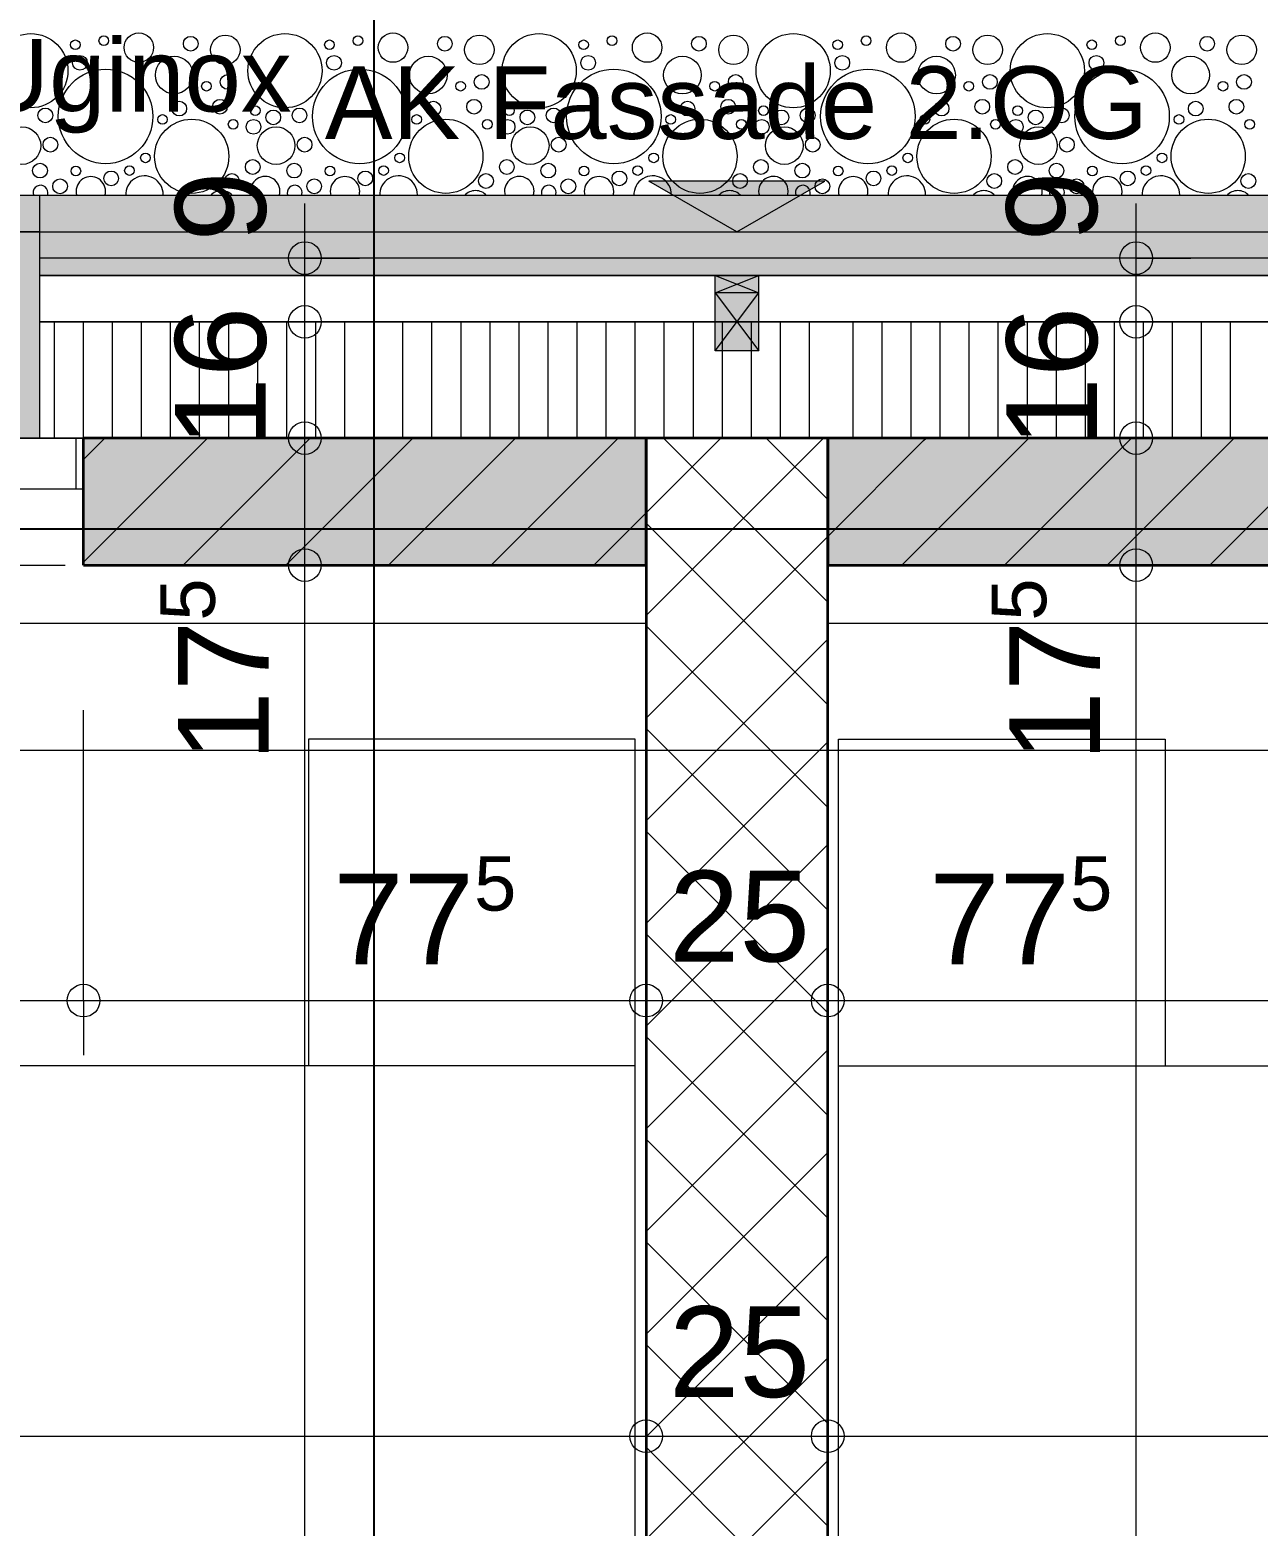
# Model space of a CAD drawing. Header units: metres. Extents: x 0.003 to 0.843, y 0.003 to 0.597.
# Drawn here: x 0.45888 to 0.49272, y 0.45302 to 0.49424 of the extents above; entities that cross this region are included whole.
import ezdxf

# ---------------------------------------------------------------- set-up
doc = ezdxf.new("R2010")
doc.units = ezdxf.units.M
for name, pattern in [('AUSGEZOGEN', [0]), ('LINIE_23', [0.0079, 0.004, -0.0013, 0, -0.0013, 0, -0.0013]), ('PUNKT2', [3.175, 0, -3.175]), ('STRICHLINIE', [19.049999999999997, 12.7, -6.35]), ('STRICHPUNKT', [25.4, 12.7, -6.35, 0, -6.35])]:
    doc.linetypes.add(name, pattern=pattern)
for name, color, linetype, lineweight in [('Allgemein', 7, 'AUSGEZOGEN', 18), ('Aufschuettungen _ Daemme', 7, 'AUSGEZOGEN', 25), ('Bauachsen grob', 7, 'STRICHPUNKT', 13), ('Daemmung', 7, 'AUSGEZOGEN', 18), ('Fenster', 7, 'AUSGEZOGEN', 18), ('Fuellflaeche tragende Wände MW', 7, 'AUSGEZOGEN', 13), ('Holz Unterkonstruktion', 7, 'AUSGEZOGEN', 25), ('Konstruktion oben', 7, 'STRICHLINIE', 13), ('Konstruktion unten', 7, 'STRICHLINIE', 13), ('Moebel', 253, 'AUSGEZOGEN', 13), ('Schnittbegrenzung', 7, 'AUSGEZOGEN', 13), ('Spengler', 7, 'AUSGEZOGEN', 18), ('Text Werkplan Ausfuehrung', 7, 'AUSGEZOGEN', 25), ('Unterkonstruktion', 7, 'AUSGEZOGEN', 18), ('Vorhangbrett', 7, 'AUSGEZOGEN', 13), ('Wand Beton bewehrt', 7, 'AUSGEZOGEN', 35), ('Wand Mauerwerk tragend', 7, 'AUSGEZOGEN', 35), ('Werkplan- Ausfuehrungsmasse', 7, 'AUSGEZOGEN', 13)]:
    doc.layers.add(name, color=color, linetype=linetype, lineweight=lineweight)
doc.styles.add('ARIAL', font='ARIAL.TTF')

msp = doc.modelspace()

# ---------------------------------------------------------------- hatches: boundary and pattern name
at = {"layer": 'Allgemein', "linetype": 'AUSGEZOGEN', "lineweight": 13}
msp.add_hatch(color=32, dxfattribs=at).paths.add_polyline_path([(0.4583599898219113, 0.4861973561846902), (0.4583599898219113, 0.4829973562562158), (0.4591599898040301, 0.4829973562562158), (0.4591599898040299, 0.4861973561846902), (0.4591599898040299, 0.4869973561668088), (0.4591599898040299, 0.4874773561560801), (0.4591599898040299, 0.4879573561453512), (0.4591599898040299, 0.4886773561292579), (0.4583599898219113, 0.4886773561292579), (0.4583599898219113, 0.4879573561453512), (0.4583599898219113, 0.4874773561560801), (0.4583599898219113, 0.4869973561668088)])
h = msp.add_hatch(color=32, dxfattribs=at)
h.paths.add_polyline_path([(0.3731599917262797, 0.4874773561560801), (0.4335599903762345, 0.4874773561560801), (0.4335599903762345, 0.4879573561453512), (0.3731599917262797, 0.4879573561453512)])
h.paths.add_polyline_path([(0.3463599923253064, 0.4874773561560801), (0.3475599922984843, 0.4874773561560801), (0.3475599922984843, 0.4879573561453512), (0.3463599923253064, 0.4879573561453512)])
h.paths.add_polyline_path([(0.4591599898040299, 0.4874773561560801), (0.4808599893189971, 0.4874773561560801), (0.4808599893189971, 0.4879573561453512), (0.4591599898040299, 0.4879573561453512)])
h = msp.add_hatch(color=32, dxfattribs=at)
h.paths.add_polyline_path([(0.5231599883735183, 0.4874773561560801), (0.5835599870234731, 0.4874773561560801), (0.5835599870234731, 0.4879573561453512), (0.5231599883735183, 0.4879573561453512)])
h.paths.add_polyline_path([(0.4808599893189971, 0.4874773561560801), (0.497559988945723, 0.4874773561560801), (0.497559988945723, 0.4879573561453512), (0.4808599893189971, 0.4879573561453512)])
h.paths.add_polyline_path([(0.6091599864512687, 0.4874773561560801), (0.6393199857771406, 0.4874773561560801), (0.6393199857771406, 0.4879573561453512), (0.6091599864512687, 0.4879573561453512)])
at = {"layer": 'Fuellflaeche tragende Wände MW', "linetype": 'AUSGEZOGEN', "lineweight": 13}
for points in [[(0.4603599897772078, 0.4829973562562158), (0.4603599897772078, 0.4794973563344469), (0.475859989430756, 0.4794973563344469), (0.475859989430756, 0.4829973562562158)], [(0.4808599893189971, 0.4829973562562158), (0.4808599893189971, 0.4794973563344469), (0.4963599889725451, 0.4794973563344469), (0.4963599889725451, 0.4829973562562158)]]:
    msp.add_hatch(color=241, dxfattribs=at).paths.add_polyline_path(points)
at = {"layer": 'Holz Unterkonstruktion', "linetype": 'AUSGEZOGEN', "lineweight": 13}
for points in [[(0.4777599893882875, 0.4869973561668088), (0.4789599893614654, 0.4869973561668088), (0.4789599893614654, 0.4874773561560801), (0.4777599893882875, 0.4874773561560801)], [(0.4777599893882875, 0.4853973562025716), (0.4789599893614654, 0.4853973562025716), (0.4789599893614654, 0.4869973561668088), (0.4777599893882875, 0.4869973561668088)]]:
    msp.add_hatch(color=32, dxfattribs=at).paths.add_polyline_path(points)
at = {"layer": 'Spengler', "linetype": 'AUSGEZOGEN', "lineweight": 13}
for points in [[(0.4591599898040301, 0.4896773561069063), (0.4335599903762346, 0.4896773561069066), (0.4335599903762345, 0.4886773561292579), (0.4343599903583531, 0.4886773561292579), (0.4343599903583544, 0.4829973562562158), (0.4583599898219126, 0.4829973562562158), (0.4583599898219113, 0.4886773561292579), (0.4591599898040299, 0.4886773561292579)], [(0.4975599889457232, 0.4896773561069066), (0.4591599898040301, 0.4896773561069066), (0.4591599898040301, 0.4879573561453512), (0.4975599889457232, 0.4879573561453512)]]:
    msp.add_hatch(color=254, dxfattribs=at).paths.add_polyline_path(points)
at = {"layer": 'Text Werkplan Ausfuehrung', "linetype": 'AUSGEZOGEN', "lineweight": 13}
msp.add_hatch(color=7, dxfattribs=at).paths.add_polyline_path([(0.4783599893748765, 0.4886773561292579), (0.4807848604512726, 0.4900773560979654), (0.4759351182984805, 0.4900773560979654)])

# ---------------------------------------------------------------- linework, layer by layer
at = {"layer": 'Allgemein', "color": 7, "linetype": 'AUSGEZOGEN', "lineweight": 13}
for p, q in [((0.4591599898040299, 0.4886773561292579), (0.4583599898219113, 0.4886773561292579)), ((0.4591599898040299, 0.4879573561453512), (0.4591599898040299, 0.4886773561292579)), ((0.4808599893189971, 0.4879573561453512), (0.4591599898040299, 0.4879573561453512)), ((0.497559988945723, 0.4879573561453512), (0.4808599893189971, 0.4879573561453512)), ((0.4591599898040299, 0.4869973561668088), (0.4591599898040299, 0.4874773561560801)), ((0.4591599898040299, 0.4874773561560801), (0.4808599893189971, 0.4874773561560801)), ((0.4808599893189971, 0.4874773561560801), (0.497559988945723, 0.4874773561560801)), ((0.4591599898040299, 0.4861973561846902), (0.4591599898040299, 0.4869973561668088)), ((0.4591599898040301, 0.4829973562562158), (0.4591599898040299, 0.4861973561846902)), ((0.4583599898219113, 0.4829973562562158), (0.4591599898040301, 0.4829973562562158))]:
    msp.add_line(p, q, dxfattribs=at)
at = {"layer": 'Aufschuettungen _ Daemme', "color": 254, "linetype": 'AUSGEZOGEN', "lineweight": 13}
for centre, radius in [((0.4589107482351907, 0.4931183759319352), 0.00102199997715652), ((0.4601357482078099, 0.4938323759159761), 0.0001329999970272183), ((0.4609197481902862, 0.4939443759134727), 0.0001329999970272183), ((0.4618857481686944, 0.4937553759176972), 0.0004059999909251927), ((0.4633137481367761, 0.4938603759153503), 0.0002029999954625964), ((0.4642657481154972, 0.4936923759191053), 0.0004059999909251927), ((0.4659107480787286, 0.4931183759319352), 0.00102199997715652), ((0.4671357480513476, 0.4938323759159761), 0.0001329999970272183), ((0.467919748033824, 0.4939443759134727), 0.0001329999970272183), ((0.4688857480122322, 0.4937553759176972), 0.0004059999909251927), ((0.4703137479803139, 0.4938603759153503), 0.0002029999954625964), ((0.4712657479590351, 0.4936923759191053), 0.0004059999909251927), ((0.4729107479222665, 0.4931183759319352), 0.00102199997715652), ((0.4741357478948856, 0.4938323759159761), 0.0001329999970272183), ((0.4749197478773619, 0.4939443759134727), 0.0001329999970272183), ((0.4758857478557701, 0.4937553759176972), 0.0004059999909251927), ((0.4773137478238517, 0.4938603759153503), 0.0002029999954625964), ((0.4782657478025729, 0.4936923759191053), 0.0004059999909251927), ((0.4799107477658042, 0.4931183759319352), 0.00102199997715652), ((0.4811357477384234, 0.4938323759159761), 0.0001329999970272183), ((0.4819197477208996, 0.4939443759134727), 0.0001329999970272183), ((0.4828857476993078, 0.4937553759176972), 0.0004059999909251927), ((0.4843137476673895, 0.4938603759153503), 0.0002029999954625964), ((0.4852657476461106, 0.4936923759191053), 0.0004059999909251927), ((0.4869107476093422, 0.4931183759319352), 0.00102199997715652), ((0.4881357475819612, 0.4938323759159761), 0.0001329999970272183), ((0.4889197475644375, 0.4939443759134727), 0.0001329999970272183), ((0.4898857475428456, 0.4937553759176972), 0.0004059999909251927), ((0.4913137475109273, 0.4938603759153503), 0.0002029999954625964), ((0.4922657474896485, 0.4936923759191053), 0.0004059999909251927), ((0.4602617482049937, 0.4933353759270848), 0.0002029999954625964), ((0.4628587481469462, 0.492999375934595), 0.0005179999884217976), ((0.4672617480485314, 0.4933353759270848), 0.0002029999954625964), ((0.4698587479904839, 0.492999375934595), 0.0005179999884217976), ((0.4742617478920693, 0.4933353759270848), 0.0002029999954625964), ((0.4768587478340218, 0.492999375934595), 0.0005179999884217976), ((0.4812617477356071, 0.4933353759270848), 0.0002029999954625964), ((0.4838587476775596, 0.492999375934595), 0.0005179999884217976), ((0.4882617475791449, 0.4933353759270848), 0.0002029999954625964), ((0.4908587475210974, 0.492999375934595), 0.0005179999884217976), ((0.4609687481891909, 0.4918583759600985), 0.001301999970898032), ((0.464328748114089, 0.4928103759388195), 0.0002029999954625964), ((0.4679687480327288, 0.4918583759600985), 0.001301999970898032), ((0.4713287479576269, 0.4928103759388195), 0.0002029999954625964), ((0.4749687478762666, 0.4918583759600985), 0.001301999970898032), ((0.4783287478011647, 0.4928103759388195), 0.0002029999954625964), ((0.4819687477198044, 0.4918583759600985), 0.001301999970898032), ((0.4853287476447025, 0.4928103759388195), 0.0002029999954625964), ((0.4889687475633421, 0.4918583759600985), 0.001301999970898032), ((0.4923287474882403, 0.4928103759388195), 0.0002029999954625964), ((0.4637477481270754, 0.4926913759414794), 0.0001329999970272183), ((0.4707477479706133, 0.4926913759414794), 0.0001329999970272183), ((0.477747747814151, 0.4926913759414794), 0.0001329999970272183), ((0.4847477476576889, 0.4926913759414794), 0.0001329999970272183), ((0.4917477475012267, 0.4926913759414794), 0.0001329999970272183), ((0.4629987481438169, 0.492075375955248), 0.0002029999954625964), ((0.464118748118783, 0.4921243759541528), 0.0002029999954625964), ((0.4699987479873547, 0.492075375955248), 0.0002029999954625964), ((0.4711187479623208, 0.4921243759541528), 0.0002029999954625964), ((0.4769987478308925, 0.492075375955248), 0.0002029999954625964), ((0.4781187478058586, 0.4921243759541528), 0.0002029999954625964), ((0.4839987476744304, 0.492075375955248), 0.0002029999954625964), ((0.4851187476493963, 0.4921243759541528), 0.0002029999954625964), ((0.4909987475179681, 0.492075375955248), 0.0002029999954625964), ((0.4921187474929342, 0.4921243759541528), 0.0002029999954625964), ((0.4593097482262725, 0.4918863759594726), 0.0002029999954625964), ((0.4633417481361503, 0.490759375984663), 0.00102199997715652), ((0.4625367481541434, 0.4917743759619759), 0.0001329999970272183), ((0.464482748110647, 0.4916413759649488), 0.0001329999970272183), ((0.4650427480981299, 0.4915713759665134), 0.0002029999954625964), ((0.4650917480970347, 0.4920193759564997), 0.0001329999970272183), ((0.4655887480859259, 0.4918303759607242), 0.0002029999954625964), ((0.4663097480698103, 0.4918863759594726), 0.0002029999954625964), ((0.4703417479796881, 0.490759375984663), 0.00102199997715652), ((0.4695367479976812, 0.4917743759619759), 0.0001329999970272183), ((0.4714827479541848, 0.4916413759649488), 0.0001329999970272183), ((0.4720427479416677, 0.4915713759665134), 0.0002029999954625964), ((0.4720917479405725, 0.4920193759564997), 0.0001329999970272183), ((0.4725887479294637, 0.4918303759607242), 0.0002029999954625964), ((0.4733097479133481, 0.4918863759594726), 0.0002029999954625964), ((0.4773417478232259, 0.490759375984663), 0.00102199997715652), ((0.4765367478412189, 0.4917743759619759), 0.0001329999970272183), ((0.4784827477977225, 0.4916413759649488), 0.0001329999970272183), ((0.4790427477852056, 0.4915713759665134), 0.0002029999954625964), ((0.4790917477841103, 0.4920193759564997), 0.0001329999970272183), ((0.4795887477730015, 0.4918303759607242), 0.0002029999954625964), ((0.480309747756886, 0.4918863759594726), 0.0002029999954625964), ((0.4843417476667637, 0.490759375984663), 0.00102199997715652), ((0.4835367476847569, 0.4917743759619759), 0.0001329999970272183), ((0.4854827476412604, 0.4916413759649488), 0.0001329999970272183), ((0.4860427476287433, 0.4915713759665134), 0.0002029999954625964), ((0.4860917476276482, 0.4920193759564997), 0.0001329999970272183), ((0.4865887476165393, 0.4918303759607242), 0.0002029999954625964), ((0.4873097476004238, 0.4918863759594726), 0.0002029999954625964), ((0.4913417475103015, 0.490759375984663), 0.00102199997715652), ((0.4905367475282946, 0.4917743759619759), 0.0001329999970272183), ((0.4924827474847981, 0.4916413759649488), 0.0001329999970272183), ((0.4586657482406669, 0.4910533759780915), 0.0005179999884217976), ((0.4656657480842048, 0.4910533759780915), 0.0005179999884217976), ((0.4726657479277427, 0.4910533759780915), 0.0005179999884217976), ((0.4796657477712804, 0.4910533759780915), 0.0005179999884217976), ((0.4866657476148183, 0.4910533759780915), 0.0005179999884217976), ((0.4594497482231433, 0.4910813759774658), 0.0002029999954625964), ((0.4664497480666811, 0.4910813759774658), 0.0002029999954625964), ((0.4734497479102189, 0.4910813759774658), 0.0002029999954625964), ((0.4804497477537567, 0.4910813759774658), 0.0002029999954625964), ((0.4874497475972945, 0.4910813759774658), 0.0002029999954625964), ((0.4591627482295583, 0.4903673759934248), 0.0002029999954625964), ((0.4620677481646264, 0.4907173759856017), 0.0001329999970272183), ((0.4650217480985994, 0.4904653759912344), 0.0002029999954625964), ((0.466162748073096, 0.4903673759934248), 0.0002029999954625964), ((0.4690677480081643, 0.4907173759856017), 0.0001329999970272183), ((0.4720217479421371, 0.4904653759912344), 0.0002029999954625964), ((0.4731627479166339, 0.4903673759934248), 0.0002029999954625964), ((0.476067747851702, 0.4907173759856017), 0.0001329999970272183), ((0.479021747785675, 0.4904653759912344), 0.0002029999954625964), ((0.4801627477601716, 0.4903673759934248), 0.0002029999954625964), ((0.4830677476952399, 0.4907173759856017), 0.0001329999970272183), ((0.4860217476292128, 0.4904653759912344), 0.0002029999954625964), ((0.4871627476037095, 0.4903673759934248), 0.0002029999954625964), ((0.4900677475387776, 0.4907173759856017), 0.0001329999970272183), ((0.4597157482171976, 0.4899333760031255), 0.0002029999954625964), ((0.460149748207497, 0.4903533759937379), 0.0001329999970272183), ((0.4611227481857488, 0.4901503759982752), 0.0002029999954625964), ((0.4616267481744835, 0.4903673759934248), 0.0001329999970272183), ((0.4644477481114293, 0.4900803759998398), 0.0002029999954625964), ((0.4667157480607355, 0.4899333760031255), 0.0002029999954625964), ((0.4671497480510349, 0.4903533759937379), 0.0001329999970272183), ((0.4681227480292866, 0.4901503759982752), 0.0002029999954625964), ((0.4686267480180213, 0.4903673759934248), 0.0001329999970272183), ((0.471447747954967, 0.4900803759998398), 0.0002029999954625964), ((0.4737157479042733, 0.4899333760031255), 0.0002029999954625964), ((0.4741497478945727, 0.4903533759937379), 0.0001329999970272183), ((0.4751227478728243, 0.4901503759982752), 0.0002029999954625964), ((0.4756267478615591, 0.4903673759934248), 0.0001329999970272183), ((0.4784477477985049, 0.4900803759998398), 0.0002029999954625964), ((0.4807157477478111, 0.4899333760031255), 0.0002029999954625964), ((0.4811497477381105, 0.4903533759937379), 0.0001329999970272183), ((0.4821227477163623, 0.4901503759982752), 0.0002029999954625964), ((0.4826267477050969, 0.4903673759934248), 0.0001329999970272183), ((0.4854477476420426, 0.4900803759998398), 0.0002029999954625964), ((0.4877157475913489, 0.4899333760031255), 0.0002029999954625964), ((0.4881497475816483, 0.4903533759937379), 0.0001329999970272183), ((0.4891227475599, 0.4901503759982752), 0.0002029999954625964), ((0.4896267475486346, 0.4903673759934248), 0.0001329999970272183), ((0.4924477474855804, 0.4900803759998398), 0.0002029999954625964)]:
    msp.add_circle(centre, radius, dxfattribs=at)
for centre, radius, start, end in [((0.4605627481982658, 0.4897933760062547), 0.0004059999909251927, 0, 196.6044804062296), ((0.4620397481652523, 0.4897023760082888), 0.0005179999884217976, 0, 182.7685188669042), ((0.4653647480909328, 0.4898003760060983), 0.0004059999909251927, 0, 197.6381611528686), ((0.4675627480418036, 0.4897933760062547), 0.0004059999909251927, 0, 196.6044804062221), ((0.4690397480087901, 0.4897023760082888), 0.0005179999884217976, 0, 182.7685188670517), ((0.4723647479344705, 0.4898003760060983), 0.0004059999909251927, 0, 197.6381611512755), ((0.4745627478853414, 0.4897933760062547), 0.0004059999909251927, 0, 196.6044804062416), ((0.4760397478523278, 0.4897023760082888), 0.0005179999884217976, 0, 182.7685188672179), ((0.4793647477780084, 0.4898003760060983), 0.0004059999909251927, 0, 197.6381611528859), ((0.4815627477288791, 0.4897933760062547), 0.0004059999909251927, 0, 196.6044804047349), ((0.4830397476958657, 0.4897023760082888), 0.0005179999884217976, 0, 182.7685188670638), ((0.4863647476215461, 0.4898003760060983), 0.0004059999909251927, 0, 197.6381611496725), ((0.488562747572417, 0.4897933760062547), 0.0004059999909251927, 0, 196.6044804077513), ((0.4900397475394034, 0.4897023760082888), 0.0005179999884217976, 0, 182.7685188669163), ((0.4591767482292453, 0.4897583760070371), 0.0002029999954625964, 0, 203.5227281431468), ((0.4591767482292453, 0.4897583760070371), 0.0002029999954625964, 336.477271856847, 0), ((0.4605627481982658, 0.4897933760062547), 0.0004059999909251927, 343.3955195937704, 0), ((0.4641607481178441, 0.4894083760148602), 0.0004059999909251927, 41.49177732373637, 138.5082226762636), ((0.4653647480909328, 0.4898003760060983), 0.0004059999909251927, 342.3618388471215, 0), ((0.4661767480727831, 0.4897583760070371), 0.0002029999954625964, 0, 203.5227281255405), ((0.4661767480727831, 0.4897583760070371), 0.0002029999954625964, 336.4772718744657, 0), ((0.4675627480418036, 0.4897933760062547), 0.0004059999909251927, 343.395519593768, 0), ((0.471160747961382, 0.4894083760148602), 0.0004059999909251927, 41.4917773326661, 138.5082226673339), ((0.4723647479344705, 0.4898003760060983), 0.0004059999909251927, 342.3618388487245, 0), ((0.4731767479163209, 0.4897583760070371), 0.0002029999954625964, 0, 203.5227281255549), ((0.4731767479163209, 0.4897583760070371), 0.0002029999954625964, 336.4772718744389, 0), ((0.4745627478853414, 0.4897933760062547), 0.0004059999909251927, 343.3955195937606, 0), ((0.4781607478049199, 0.4894083760148602), 0.0004059999909251927, 41.49177733715049, 138.5082226628606), ((0.4793647477780084, 0.4898003760060983), 0.0004059999909251927, 342.3618388471141, 0), ((0.4801767477598587, 0.4897583760070371), 0.0002029999954625964, 0, 203.5227281255755), ((0.4801767477598587, 0.4897583760070371), 0.0002029999954625964, 336.4772718744514, 0), ((0.4815627477288791, 0.4897933760062547), 0.0004059999909251927, 343.3955195952651, 0), ((0.4851607476484576, 0.4894083760148602), 0.0004059999909251927, 41.49177732819278, 138.5082226718014), ((0.4863647476215461, 0.4898003760060983), 0.0004059999909251927, 342.3618388503299, 0), ((0.4871767476033965, 0.4897583760070371), 0.0002029999954625964, 0, 203.5227281167558), ((0.4871767476033965, 0.4897583760070371), 0.0002029999954625964, 336.4772718832442, 0), ((0.488562747572417, 0.4897933760062547), 0.0004059999909251927, 343.3955195922509, 0), ((0.4921607474919955, 0.4894083760148602), 0.0004059999909251927, 41.49177732372012, 138.5082226762636), ((0.4620397481652523, 0.4897023760082888), 0.0005179999884217976, 357.2314811330958, 0), ((0.4690397480087901, 0.4897023760082888), 0.0005179999884217976, 357.2314811329362, 0), ((0.4760397478523278, 0.4897023760082888), 0.0005179999884217976, 357.2314811327821, 0), ((0.4830397476958657, 0.4897023760082888), 0.0005179999884217976, 357.2314811329362, 0), ((0.4900397475394034, 0.4897023760082888), 0.0005179999884217976, 357.2314811330837, 0)]:
    msp.add_arc(centre, radius, start, end, dxfattribs=at)
at = {"layer": 'Bauachsen grob', "color": 32, "linetype": 'LINIE_23', "lineweight": 25, "true_color": 0xc36e14}
msp.add_line((0.2293999949395656, 0.4804973563120951), (0.7313199837207803, 0.4804973563120951), dxfattribs=at)
at = {"layer": 'Daemmung', "color": 7, "linetype": 'AUSGEZOGEN', "lineweight": 18}
for p, q in [((0.4591599898040301, 0.4829973562562158), (0.4591599898040301, 0.4861973561846902)), ((0.4808599893189971, 0.4861973561846902), (0.4591599898040301, 0.4861973561846902)), ((0.497559988945723, 0.4861973561846902), (0.4808599893189971, 0.4861973561846902)), ((0.4591599898040301, 0.4829973562562158), (0.4603599897772078, 0.4829973562562158)), ((0.4603599897772078, 0.4829973562562158), (0.475859989430756, 0.4829973562562158)), ((0.475859989430756, 0.4829973562562158), (0.4808599893189971, 0.4829973562562158)), ((0.4808599893189971, 0.4829973562562158), (0.4963599889725451, 0.4829973562562158))]:
    msp.add_line(p, q, dxfattribs=at)
at = {"layer": 'Daemmung', "color": 7, "linetype": 'AUSGEZOGEN', "lineweight": 13}
for points in [[(0.4595599915117031, 0.4829973562562157), (0.4595599915117032, 0.4861973561846902), (0.4595599915117031, 0.486197356232374)], [(0.4595599915117031, 0.4829973562562157), (0.4595599915117032, 0.4861973561846902), (0.4595599915117031, 0.486197356232374)], [(0.4603599915057424, 0.4829973562562157), (0.4603599915057425, 0.4861973561846902), (0.4603599915057424, 0.486197356232374)], [(0.4611599914997821, 0.4829973562562157), (0.4611599914997822, 0.4861973561846902), (0.4611599914997821, 0.486197356232374)], [(0.4619599914938217, 0.4829973562562157), (0.4619599914938218, 0.4861973561846902), (0.4619599914938217, 0.486197356232374)], [(0.4627599914878611, 0.4829973562562157), (0.4627599914878612, 0.4861973561846902), (0.4627599914878612, 0.486197356232374)], [(0.4627599914878611, 0.4829973562562157), (0.4627599914878612, 0.4861973561846902), (0.4627599914878612, 0.486197356232374)], [(0.4635599914819006, 0.4829973562562157), (0.4635599914819007, 0.4861973561846902), (0.4635599914819006, 0.486197356232374)], [(0.4643599914759401, 0.4829973562562157), (0.4643599914759402, 0.4861973561846902), (0.4643599914759402, 0.486197356232374)], [(0.4651599914699797, 0.4829973562562157), (0.4651599914699798, 0.4861973561846902), (0.4651599914699798, 0.486197356232374)], [(0.4659599914640193, 0.4829973562562157), (0.4659599914640195, 0.4861973561846902), (0.4659599914640194, 0.486197356232374)], [(0.4659599914640193, 0.4829973562562157), (0.4659599914640195, 0.4861973561846902), (0.4659599914640194, 0.486197356232374)], [(0.4667599914580589, 0.4829973562562157), (0.4667599914580589, 0.4861973561846902), (0.4667599914580589, 0.486197356232374)], [(0.4675599914520983, 0.4829973562562157), (0.4675599914520984, 0.4861973561846902), (0.4675599914520983, 0.486197356232374)], [(0.4683599914461378, 0.4829973562562157), (0.4683599914461379, 0.4861973561846902), (0.4683599914461379, 0.486197356232374)], [(0.4691599914401774, 0.4829973562562157), (0.4691599914401775, 0.4861973561846902), (0.4691599914401774, 0.486197356232374)], [(0.4691599914401774, 0.4829973562562157), (0.4691599914401775, 0.4861973561846902), (0.4691599914401774, 0.486197356232374)], [(0.4699599914342171, 0.4829973562562157), (0.4699599914342171, 0.4861973561846902), (0.4699599914342171, 0.486197356232374)], [(0.4707599914282565, 0.4829973562562157), (0.4707599914282566, 0.4861973561846902), (0.4707599914282565, 0.486197356232374)], [(0.471559991422296, 0.4829973562562157), (0.471559991422296, 0.4861973561846902), (0.471559991422296, 0.486197356232374)], [(0.4723599914163356, 0.4829973562562157), (0.4723599914163356, 0.4861973561846902), (0.4723599914163356, 0.486197356232374)], [(0.4723599914163356, 0.4829973562562157), (0.4723599914163356, 0.4861973561846902), (0.4723599914163356, 0.486197356232374)], [(0.4731599914103751, 0.4829973562562157), (0.4731599914103752, 0.4861973561846902), (0.4731599914103751, 0.486197356232374)], [(0.4739599914044145, 0.4829973562562157), (0.4739599914044146, 0.4861973561846902), (0.4739599914044145, 0.486197356232374)], [(0.474759991398454, 0.4829973562562157), (0.4747599913984542, 0.4861973561846902), (0.4747599913984541, 0.486197356232374)], [(0.4755599913924936, 0.4829973562562157), (0.4755599913924937, 0.4861973561846902), (0.4755599913924937, 0.486197356232374)], [(0.4755599913924936, 0.4829973562562157), (0.4755599913924937, 0.4861973561846902), (0.4755599913924937, 0.486197356232374)], [(0.4763599913865332, 0.4829973562562157), (0.4763599913865333, 0.4861973561846902), (0.4763599913865332, 0.486197356232374)], [(0.477159991380573, 0.4829973562562157), (0.477159991380573, 0.4861973561846902), (0.477159991380573, 0.486197356232374)], [(0.4779599913746122, 0.4829973562562157), (0.4779599913746123, 0.4861973561846902), (0.4779599913746122, 0.486197356232374)], [(0.4787599913686518, 0.4829973562562157), (0.4787599913686518, 0.4861973561846902), (0.4787599913686518, 0.486197356232374)], [(0.4787599913686518, 0.4829973562562157), (0.4787599913686518, 0.4861973561846902), (0.4787599913686518, 0.486197356232374)], [(0.4795599913626913, 0.4829973562562157), (0.4795599913626914, 0.4861973561846902), (0.4795599913626913, 0.486197356232374)], [(0.480359991356731, 0.4829973562562157), (0.480359991356731, 0.4861973561846902), (0.480359991356731, 0.486197356232374)], [(0.4815599893510348, 0.4829973562562158), (0.4815599893510348, 0.4829973562562158), (0.4815599893510348, 0.4829973562562158), (0.4815599893510348, 0.4829973562562158), (0.4815599893510348, 0.4829973562562158), (0.4815599893510348, 0.4861973561846902), (0.4815599893510348, 0.486197356232374)], [(0.4815599893510348, 0.4829973562562158), (0.4815599893510348, 0.4829973562562158), (0.4815599893510348, 0.4829973562562158), (0.4815599893510348, 0.4829973562562158), (0.4815599893510348, 0.4829973562562158), (0.4815599893510348, 0.4861973561846902), (0.4815599893510348, 0.486197356232374)], [(0.4823599893450741, 0.4829973562562158), (0.4823599893450741, 0.4829973562562158), (0.4823599893450741, 0.4829973562562158), (0.4823599893450741, 0.4829973562562158), (0.4823599893450741, 0.4829973562562158), (0.4823599893450741, 0.4861973561846902), (0.4823599893450742, 0.486197356232374)], [(0.4831599893391139, 0.4829973562562158), (0.4831599893391139, 0.4829973562562158), (0.4831599893391139, 0.4829973562562158), (0.4831599893391139, 0.4829973562562158), (0.4831599893391139, 0.4829973562562158), (0.4831599893391139, 0.4861973561846902), (0.4831599893391139, 0.486197356232374)], [(0.4839599893331534, 0.4829973562562158), (0.4839599893331534, 0.4829973562562158), (0.4839599893331534, 0.4829973562562158), (0.4839599893331534, 0.4829973562562158), (0.4839599893331534, 0.4829973562562158), (0.4839599893331534, 0.4861973561846902), (0.4839599893331534, 0.486197356232374)], [(0.4847599893271929, 0.4829973562562158), (0.4847599893271929, 0.4829973562562158), (0.4847599893271929, 0.4829973562562158), (0.4847599893271929, 0.4829973562562158), (0.4847599893271929, 0.4829973562562158), (0.4847599893271929, 0.4861973561846902), (0.4847599893271929, 0.486197356232374)], [(0.4847599893271929, 0.4829973562562158), (0.4847599893271929, 0.4829973562562158), (0.4847599893271929, 0.4829973562562158), (0.4847599893271929, 0.4829973562562158), (0.4847599893271929, 0.4829973562562158), (0.4847599893271929, 0.4861973561846902), (0.4847599893271929, 0.486197356232374)], [(0.4855599893212323, 0.4829973562562158), (0.4855599893212323, 0.4829973562562158), (0.4855599893212323, 0.4829973562562158), (0.4855599893212323, 0.4829973562562158), (0.4855599893212323, 0.4829973562562158), (0.4855599893212323, 0.4861973561846902), (0.4855599893212324, 0.486197356232374)], [(0.4863599893152719, 0.4829973562562158), (0.4863599893152719, 0.4829973562562158), (0.4863599893152719, 0.4829973562562158), (0.4863599893152719, 0.4829973562562158), (0.4863599893152719, 0.4829973562562158), (0.4863599893152719, 0.4861973561846902), (0.486359989315272, 0.486197356232374)], [(0.4871599893093115, 0.4829973562562158), (0.4871599893093115, 0.4829973562562158), (0.4871599893093115, 0.4829973562562158), (0.4871599893093115, 0.4829973562562158), (0.4871599893093115, 0.4829973562562158), (0.4871599893093115, 0.4861973561846902), (0.4871599893093115, 0.486197356232374)], [(0.487959989303351, 0.4829973562562158), (0.487959989303351, 0.4829973562562158), (0.487959989303351, 0.4829973562562158), (0.487959989303351, 0.4829973562562158), (0.487959989303351, 0.4829973562562158), (0.487959989303351, 0.4861973561846902), (0.487959989303351, 0.486197356232374)], [(0.487959989303351, 0.4829973562562158), (0.487959989303351, 0.4829973562562158), (0.487959989303351, 0.4829973562562158), (0.487959989303351, 0.4829973562562158), (0.487959989303351, 0.4829973562562158), (0.487959989303351, 0.4861973561846902), (0.487959989303351, 0.486197356232374)], [(0.4887599892973906, 0.4829973562562158), (0.4887599892973906, 0.4829973562562158), (0.4887599892973906, 0.4829973562562158), (0.4887599892973906, 0.4829973562562158), (0.4887599892973906, 0.4829973562562158), (0.4887599892973906, 0.4861973561846902), (0.4887599892973906, 0.486197356232374)], [(0.4895599892914301, 0.4829973562562158), (0.4895599892914301, 0.4829973562562158), (0.4895599892914301, 0.4829973562562158), (0.4895599892914301, 0.4829973562562158), (0.4895599892914301, 0.4829973562562158), (0.4895599892914301, 0.4861973561846902), (0.4895599892914301, 0.486197356232374)], [(0.4903599892854696, 0.4829973562562158), (0.4903599892854696, 0.4829973562562158), (0.4903599892854696, 0.4829973562562158), (0.4903599892854696, 0.4829973562562158), (0.4903599892854696, 0.4829973562562158), (0.4903599892854696, 0.4861973561846902), (0.4903599892854696, 0.486197356232374)], [(0.4911599892795092, 0.4829973562562158), (0.4911599892795092, 0.4829973562562158), (0.4911599892795092, 0.4829973562562158), (0.4911599892795092, 0.4829973562562158), (0.4911599892795092, 0.4829973562562158), (0.4911599892795092, 0.4861973561846902), (0.4911599892795092, 0.486197356232374)], [(0.4911599892795092, 0.4829973562562158), (0.4911599892795092, 0.4829973562562158), (0.4911599892795092, 0.4829973562562158), (0.4911599892795092, 0.4829973562562158), (0.4911599892795092, 0.4829973562562158), (0.4911599892795092, 0.4861973561846902), (0.4911599892795092, 0.486197356232374)], [(0.4919599892735486, 0.4829973562562158), (0.4919599892735486, 0.4829973562562158), (0.4919599892735486, 0.4829973562562158), (0.4919599892735486, 0.4829973562562158), (0.4919599892735486, 0.4829973562562158), (0.4919599892735486, 0.4861973561846902), (0.4919599892735487, 0.486197356232374)]]:
    msp.add_lwpolyline(points, dxfattribs=at)
at = {"layer": 'Fenster', "color": 7, "linetype": 'AUSGEZOGEN', "lineweight": 13}
for points in [[(0.4591599898040301, 0.4829973562562177), (0.4591599898040301, 0.4896773561069063), (0.4335599903762346, 0.4896773561069063), (0.4335599903762346, 0.4829973562562177), (0.4591599898040301, 0.4829973562562177)], [(0.4601599897816782, 0.4829973562562177), (0.4579599898308521, 0.4829973562562177), (0.4579599898308521, 0.48159735628751), (0.4601599897816782, 0.48159735628751), (0.4601599897816782, 0.4829973562562177)]]:
    msp.add_lwpolyline(points, dxfattribs=at)
at = {"layer": 'Holz Unterkonstruktion', "color": 7, "linetype": 'AUSGEZOGEN', "lineweight": 13}
for p, q in [((0.4789599893614654, 0.4874773561560801), (0.4777599893882875, 0.4874773561560801)), ((0.4777599893882875, 0.4869973561668088), (0.4777599893882875, 0.4874773561560801)), ((0.4777599893882875, 0.4874773561560801), (0.4789599893614654, 0.4869973561668088)), ((0.4777599893882875, 0.4869973561668088), (0.4789599893614654, 0.4874773561560801)), ((0.4789599893614654, 0.4869973561668088), (0.4789599893614654, 0.4874773561560801)), ((0.4789599893614654, 0.4869973561668088), (0.4777599893882875, 0.4869973561668088)), ((0.4777599893882875, 0.4853973562025716), (0.4777599893882875, 0.4869973561668088)), ((0.4777599893882875, 0.4869973561668088), (0.4789599893614654, 0.4853973562025716)), ((0.4777599893882875, 0.4853973562025716), (0.4789599893614654, 0.4869973561668088)), ((0.4789599893614654, 0.4869973561668088), (0.4777599893882875, 0.4869973561668088)), ((0.4789599893614654, 0.4853973562025716), (0.4789599893614654, 0.4869973561668088)), ((0.4789599893614654, 0.4853973562025716), (0.4777599893882875, 0.4853973562025716))]:
    msp.add_line(p, q, dxfattribs=at)
at = {"layer": 'Konstruktion oben', "color": 7, "linetype": 'STRICHPUNKT', "lineweight": 18}
msp.add_line((0.3166799929887059, 0.4886773561292579), (0.6400399857610473, 0.4886773561292579), dxfattribs=at)
at = {"layer": 'Konstruktion unten', "color": 7, "linetype": 'STRICHLINIE', "lineweight": 13}
msp.add_line((0.3191599929332736, 0.4743973564484409), (0.6343599858880049, 0.4743973564484409), dxfattribs=at)
at = {"layer": 'Konstruktion unten', "color": 7, "linetype": 'PUNKT2', "lineweight": 13}
msp.add_line((0.3191599929332736, 0.4737973564618518), (0.6375599858164795, 0.4737973564618518), dxfattribs=at)
at = {"layer": 'Moebel', "color": 253, "linetype": 'AUSGEZOGEN', "lineweight": 13}
for p, q in [((0.4755599894374614, 0.4746973564417352), (0.4665599896386272, 0.4746973564417352)), ((0.4665599896386272, 0.4746973564417352), (0.4665599896386272, 0.4656973566429009)), ((0.4755599894374614, 0.4656973566429009), (0.4755599894374614, 0.4746973564417352)), ((0.4811599893122916, 0.4656973566429009), (0.4811599893122916, 0.4746973564417352)), ((0.4811599893122916, 0.4746973564417352), (0.4901599891111258, 0.4746973564417352)), ((0.4901599891111258, 0.4746973564417352), (0.4901599891111258, 0.4656973566429009)), ((0.4755599894374614, 0.4656973566429009), (0.435559990331531, 0.4656973566429009)), ((0.4755599894374614, 0.4336973573581566), (0.4755599894374614, 0.4656973566429009)), ((0.4811599893122916, 0.4656973566429009), (0.521159988418222, 0.4656973566429009)), ((0.4811599893122916, 0.4336973573581566), (0.4811599893122916, 0.4656973566429009))]:
    msp.add_line(p, q, dxfattribs=at)
at = {"layer": 'Schnittbegrenzung', "color": 14, "linetype": 'STRICHPUNKT', "lineweight": 25}
msp.add_line((0.4683599898241153, 0.584599987000227), (0.4683599898241153, 0.2560973613278256), dxfattribs=at)
at = {"layer": 'Spengler', "color": 7, "linetype": 'AUSGEZOGEN', "lineweight": 13}
msp.add_line((0.497559988945723, 0.4896773561069066), (0.4591599898040301, 0.4896773561069066), dxfattribs=at)
at = {"layer": 'Text Werkplan Ausfuehrung', "color": 7, "linetype": 'AUSGEZOGEN', "lineweight": 13}
for p, q in [((0.4783599893748765, 0.4886773561292579), (0.4759351182984805, 0.4900773560979654)), ((0.4807848604512726, 0.4900773560979654), (0.4759351182984805, 0.4900773560979654)), ((0.4783599893748765, 0.4886773561292579), (0.4807848604512726, 0.4900773560979654))]:
    msp.add_line(p, q, dxfattribs=at)
at = {"layer": 'Unterkonstruktion', "color": 7, "linetype": 'AUSGEZOGEN', "lineweight": 13}
for p, q in [((0.4591599898040301, 0.4869973561668088), (0.4591599898040301, 0.4874773561560801)), ((0.4808599893189971, 0.4874773561560801), (0.4591599898040299, 0.4874773561560801)), ((0.497559988945723, 0.4874773561560801), (0.4808599893189971, 0.4874773561560801)), ((0.4591599898040301, 0.4861973561846902), (0.4591599898040301, 0.4869973561668088)), ((0.4591599898040301, 0.4861973561846902), (0.4808599893189971, 0.4861973561846902)), ((0.4808599893189971, 0.4861973561846902), (0.497559988945723, 0.4861973561846902))]:
    msp.add_line(p, q, dxfattribs=at)
at = {"layer": 'Vorhangbrett', "color": 191, "linetype": 'STRICHPUNKT', "lineweight": 13, "true_color": 0xbe96ea}
for p, q in [((0.4263599905371671, 0.4778973563702096), (0.475859989430756, 0.4778973563702096)), ((0.4808599893189971, 0.4778973563702096), (0.530359988212586, 0.4778973563702096))]:
    msp.add_line(p, q, dxfattribs=at)
at = {"layer": 'Wand Beton bewehrt', "color": 7, "linetype": 'AUSGEZOGEN', "lineweight": 35}
for p, q in [((0.475859989430756, 0.4829973562562158), (0.475859989430756, 0.4794973563344469)), ((0.4808599893189971, 0.4829973562562158), (0.475859989430756, 0.4829973562562158)), ((0.4808599893189971, 0.4794973563344469), (0.4808599893189971, 0.4829973562562158)), ((0.475859989430756, 0.4794973563344469), (0.475859989430756, 0.4198973576666108)), ((0.4808599893189971, 0.4198973576666108), (0.4808599893189971, 0.4794973563344469))]:
    msp.add_line(p, q, dxfattribs=at)
at = {"layer": 'Wand Beton bewehrt', "color": 7, "linetype": 'AUSGEZOGEN', "lineweight": 13}
for p, q in [((0.4758599894307559, 0.478111291462165), (0.4807460542248067, 0.4829973562562158)), ((0.4758599894307559, 0.4809397185869113), (0.4779176271000605, 0.4829973562562158)), ((0.4763396167658158, 0.4829973562562158), (0.4808599893189972, 0.4784769837030343)), ((0.4791680438905622, 0.4829973562562158), (0.4808599893189972, 0.4813054108277808)), ((0.475859989430756, 0.4806485564665294), (0.4808599893189972, 0.4756485565782883)), ((0.4758599894307559, 0.4752828643374188), (0.4808599893189971, 0.4802828642256601)), ((0.475859989430756, 0.4778201293417831), (0.4808599893189972, 0.472820129453542)), ((0.4758599894307559, 0.4724544372126726), (0.4808599893189971, 0.4774544371009138)), ((0.475859989430756, 0.4749917022170368), (0.4808599893189972, 0.4699917023287957)), ((0.4758599894307559, 0.4696260100879263), (0.4808599893189971, 0.4746260099761677)), ((0.475859989430756, 0.4721632750922906), (0.4808599893189972, 0.4671632752040495)), ((0.4758599894307559, 0.4667975829631801), (0.4808599893189971, 0.4717975828514214)), ((0.475859989430756, 0.4693348479675445), (0.4808599893189972, 0.4643348480793034)), ((0.4758599894307559, 0.4639691558384339), (0.4808599893189971, 0.4689691557266752)), ((0.475859989430756, 0.4665064208427983), (0.4808599893189972, 0.4615064209545571)), ((0.4758599894307559, 0.4611407287136877), (0.4808599893189971, 0.466140728601929)), ((0.475859989430756, 0.4636779937180521), (0.4808599893189972, 0.4586779938298109)), ((0.4758599894307559, 0.4583123015889415), (0.4808599893189971, 0.4633123014771829)), ((0.475859989430756, 0.4608495665933061), (0.4808599893189972, 0.4558495667050649)), ((0.4758599894307559, 0.4554838744641953), (0.4808599893189971, 0.4604838743524366)), ((0.475859989430756, 0.4580211394685597), (0.4808599893189972, 0.4530211395803185)), ((0.4758599894307559, 0.4526554473394491), (0.4808599893189971, 0.4576554472276903)), ((0.475859989430756, 0.4551927123438134), (0.4808599893189972, 0.4501927124555723)), ((0.4758599894307559, 0.4498270202147028), (0.4808599893189971, 0.4548270201029442))]:
    msp.add_line(p, q, dxfattribs=at)
at = {"layer": 'Wand Mauerwerk tragend', "color": 180, "linetype": 'STRICHPUNKT', "lineweight": 13}
for p, q in [((0.4591599898040301, 0.4829973562562177), (0.4583599898219126, 0.4829973562562177)), ((0.4603599897772078, 0.4829973562562177), (0.4591599898040301, 0.4829973562562177)), ((0.4603599897772078, 0.48159735628751), (0.4603599897772078, 0.4829973562562177)), ((0.4323599904030567, 0.48159735628751), (0.4603599897772078, 0.48159735628751))]:
    msp.add_line(p, q, dxfattribs=at)
at = {"layer": 'Wand Mauerwerk tragend', "color": 7, "linetype": 'AUSGEZOGEN', "lineweight": 35}
for p, q in [((0.4603599897772078, 0.48159735628751), (0.4603599897772078, 0.4829973562562158)), ((0.475859989430756, 0.4829973562562158), (0.4603599897772078, 0.4829973562562158)), ((0.475859989430756, 0.4794973563344469), (0.475859989430756, 0.4829973562562158)), ((0.4963599889725451, 0.4829973562562158), (0.4808599893189971, 0.4829973562562158)), ((0.4808599893189971, 0.4829973562562158), (0.4808599893189971, 0.4794973563344469)), ((0.4603599897772078, 0.4794973563344469), (0.4603599897772078, 0.48159735628751)), ((0.4603599897772078, 0.4794973563344469), (0.475859989430756, 0.4794973563344469)), ((0.4808599893189971, 0.4794973563344469), (0.4963599889725451, 0.4794973563344469))]:
    msp.add_line(p, q, dxfattribs=at)
at = {"layer": 'Wand Mauerwerk tragend', "color": 7, "linetype": 'AUSGEZOGEN', "lineweight": 13}
for p, q in [((0.4603599897772077, 0.4795818545570936), (0.46377549147633, 0.4829973562562158)), ((0.4603599897772078, 0.48241028168184), (0.4609470643515837, 0.4829973562562158))]:
    msp.add_line(p, q, dxfattribs=at)
for points in [[(0.4631039186793071, 0.479497356334447), (0.4631039186793071, 0.479497356334447), (0.466603918601076, 0.4829973562562158)], [(0.4659323458040534, 0.479497356334447), (0.4659323458040534, 0.479497356334447), (0.4694323457258223, 0.4829973562562158)], [(0.4687607729287996, 0.479497356334447), (0.4687607729287996, 0.479497356334447), (0.4722607728505684, 0.4829973562562158)], [(0.4715892000535457, 0.479497356334447), (0.4715892000535457, 0.479497356334447), (0.4750891999753146, 0.4829973562562158)], [(0.4808599893189972, 0.4802828642256596), (0.4835030473487493, 0.4829259222554117), (0.4835030473487493, 0.4829259222554117), (0.4835744813495533, 0.4829973562562157)], [(0.4829029085525308, 0.479497356334447), (0.486257042180739, 0.4828514899626552), (0.486257042180739, 0.4828514899626552), (0.4864029084742996, 0.4829973562562158)], [(0.4857313356772768, 0.4794973563344468), (0.4890110370127288, 0.4827770576698987), (0.4890110370127288, 0.4827770576698987), (0.4892313355990458, 0.4829973562562157)], [(0.4885597628020232, 0.479497356334447), (0.4917650318447185, 0.4827026253771423), (0.4917650318447185, 0.4827026253771423), (0.4920597627237921, 0.4829973562562158)], [(0.4913881899267691, 0.4794973563344468), (0.4945190266767081, 0.4826281930843858), (0.4945190266767081, 0.4826281930843858), (0.4948881898485381, 0.4829973562562157)], [(0.4744176271782919, 0.479497356334447), (0.4744176271782919, 0.479497356334447), (0.475859989430756, 0.4809397185869111)]]:
    msp.add_lwpolyline(points, dxfattribs=at)
at = {"layer": 'Werkplan- Ausfuehrungsmasse', "color": 7, "linetype": 'AUSGEZOGEN', "lineweight": 13}
for p, q in [((0.4664599896408623, 0.4879573561453512), (0.4664599896408623, 0.4894573561583896)), ((0.4893599891290076, 0.4879573561453512), (0.4893599891290076, 0.4894573561583896)), ((0.4664599896408623, 0.4879573561453512), (0.4649599896278238, 0.4879573561453512)), ((0.4664599896408623, 0.4879573561453512), (0.4679599866326605, 0.4879573561453512)), ((0.4664599896408624, 0.4879573561453512), (0.4664599896408624, 0.4879573561453512)), ((0.4664599896408624, 0.4861973561846902), (0.4664599896408624, 0.4879573561453512)), ((0.4893599891290076, 0.4879573561453512), (0.4878599891159692, 0.4879573561453512)), ((0.4893599891290076, 0.4879573561453512), (0.4908599861208058, 0.4879573561453512)), ((0.4893599891290076, 0.4879573561453512), (0.4893599891290076, 0.4879573561453512)), ((0.4893599891290076, 0.4861973561846902), (0.4893599891290076, 0.4879573561453512)), ((0.4664599896408623, 0.4861973561846903), (0.4649599896278238, 0.4861973561846903)), ((0.4664599896408623, 0.4861973561846903), (0.4679599866326605, 0.4861973561846903)), ((0.4664599896408624, 0.4861973561846902), (0.4664599896408624, 0.4861973561846902)), ((0.4664599896408624, 0.4829973562562158), (0.4664599896408624, 0.4861973561846902)), ((0.4893599891290076, 0.4861973561846903), (0.4878599891159692, 0.4861973561846903)), ((0.4893599891290076, 0.4861973561846903), (0.4908599861208058, 0.4861973561846903)), ((0.4893599891290076, 0.4861973561846902), (0.4893599891290076, 0.4861973561846902)), ((0.4893599891290076, 0.4829973562562158), (0.4893599891290076, 0.4861973561846902)), ((0.4664599896408623, 0.4829973562562158), (0.4649599896278238, 0.4829973562562158)), ((0.4664599896408623, 0.4829973562562158), (0.4679599866326605, 0.4829973562562158)), ((0.4664599896408624, 0.4829973562562158), (0.4664599896408624, 0.4829973562562158)), ((0.4664599896408624, 0.4794973563344469), (0.4664599896408624, 0.4829973562562158)), ((0.4893599891290076, 0.4829973562562158), (0.4878599891159692, 0.4829973562562158)), ((0.4893599891290076, 0.4829973562562158), (0.4908599861208058, 0.4829973562562158)), ((0.4893599891290076, 0.4829973562562158), (0.4893599891290076, 0.4829973562562158)), ((0.4893599891290076, 0.4794973563344469), (0.4893599891290076, 0.4829973562562158)), ((0.4664599896408623, 0.479497356334447), (0.4649599896278238, 0.479497356334447)), ((0.4664599896408623, 0.479497356334447), (0.4679599866326605, 0.479497356334447)), ((0.4664599896408624, 0.4794973563344469), (0.4664599896408624, 0.4794973563344469)), ((0.4664599896408624, 0.4198973576666108), (0.4664599896408624, 0.4794973563344469)), ((0.4893599891290076, 0.479497356334447), (0.4878599891159692, 0.479497356334447)), ((0.4893599891290076, 0.479497356334447), (0.4908599861208058, 0.479497356334447)), ((0.4893599891290076, 0.4794973563344469), (0.4893599891290076, 0.4794973563344469)), ((0.4893599891290076, 0.4198973576666108), (0.4893599891290076, 0.4794973563344469)), ((0.4603599897772078, 0.4674973566026679), (0.4603599897772078, 0.4689973566157064)), ((0.475859989430756, 0.4674973566026679), (0.475859989430756, 0.4689973566157064)), ((0.4808599893189971, 0.4674973566026679), (0.4808599893189971, 0.4689973566157064)), ((0.4323599904030567, 0.4674973566026679), (0.4603599897772078, 0.4674973566026679)), ((0.4603599897772078, 0.4674973566026679), (0.4603599897772078, 0.4659973596108696)), ((0.4603599897772078, 0.4674973566026679), (0.475859989430756, 0.4674973566026679)), ((0.475859989430756, 0.4674973566026679), (0.475859989430756, 0.4659973596108696)), ((0.475859989430756, 0.4674973566026679), (0.475859989430756, 0.4674973566026679)), ((0.475859989430756, 0.4674973566026679), (0.4808599893189971, 0.4674973566026679)), ((0.4808599893189971, 0.4674973566026679), (0.4808599893189971, 0.4659973596108696)), ((0.4808599893189971, 0.4674973566026679), (0.4808599893189971, 0.4674973566026679)), ((0.4808599893189971, 0.4674973566026679), (0.4963599889725451, 0.4674973566026679)), ((0.475859989430756, 0.4554973568708888), (0.475859989430756, 0.4569973568839273)), ((0.4808599893189971, 0.4554973568708888), (0.4808599893189971, 0.4569973568839273)), ((0.3983599911630156, 0.4554973568708888), (0.475859989430756, 0.4554973568708888)), ((0.475859989430756, 0.4554973568708888), (0.475859989430756, 0.4539973598790905)), ((0.475859989430756, 0.4554973568708888), (0.475859989430756, 0.4554973568708888)), ((0.475859989430756, 0.4554973568708888), (0.4808599893189971, 0.4554973568708888)), ((0.4808599893189971, 0.4554973568708888), (0.4808599893189971, 0.4539973598790905)), ((0.4808599893189971, 0.4554973568708888), (0.4808599893189971, 0.4554973568708888)), ((0.4808599893189971, 0.4554973568708888), (0.5583599875867374, 0.4554973568708888))]:
    msp.add_line(p, q, dxfattribs=at)
at = {"layer": 'Werkplan- Ausfuehrungsmasse', "color": 191, "linetype": 'AUSGEZOGEN', "lineweight": 13, "true_color": 0xb482e1}
for p, q in [((0.4583599898219113, 0.479497356334447), (0.4598599868137096, 0.479497356334447)), ((0.4583599898219113, 0.4778973563702097), (0.4598599868137096, 0.4778973563702097))]:
    msp.add_line(p, q, dxfattribs=at)
at = {"layer": 'Werkplan- Ausfuehrungsmasse', "color": 7, "linetype": 'AUSGEZOGEN', "lineweight": 13}
msp.add_lwpolyline([(0.4603599897772078, 0.4674973566026679), (0.4603599897772078, 0.4681223565675318), (0.4603599897772078, 0.4681223565675318), (0.4603599897772078, 0.4681223565675318), (0.4603599897772078, 0.4681223565675318), (0.4603599897772078, 0.4681223565675318), (0.4603599897772078, 0.4681223565675318), (0.4603599897772078, 0.4681223565675318), (0.4603599897772078, 0.4681223565675318), (0.4603599897772078, 0.4681223565675318), (0.4603599897772078, 0.4681223565675318), (0.4603599897772078, 0.4681223565675318), (0.4603599897772078, 0.4681223565675318), (0.4603599897772078, 0.4681223565675318), (0.4603599897772078, 0.4681223565675318), (0.4603599897772078, 0.4681223565675319), (0.4603599897772078, 0.4681223565675319), (0.4603599897772078, 0.4681926973811261), (0.4603599897772078, 0.4681926973811261), (0.4603599897772078, 0.4681947431121371), (0.4603599897772078, 0.4681947431121371), (0.4603599897772078, 0.4682518386571741), (0.4603599897772078, 0.4682518386571741), (0.4603599897772079, 0.4682658039793465), (0.4603599897772079, 0.4682658039793465), (0.4603599897772078, 0.4754973564238538)], dxfattribs=at)
for centre in [(0.4664599896408623, 0.4879573561453512), (0.4893599891290076, 0.4879573561453512), (0.4664599896408623, 0.4861973561846903), (0.4893599891290076, 0.4861973561846903), (0.4664599896408623, 0.4829973562562158), (0.4893599891290076, 0.4829973562562158), (0.4664599896408623, 0.479497356334447), (0.4893599891290076, 0.479497356334447), (0.4603599897772078, 0.4674973566026679), (0.475859989430756, 0.4674973566026679), (0.4808599893189971, 0.4674973566026679), (0.475859989430756, 0.4554973568708888), (0.4808599893189971, 0.4554973568708888)]:
    msp.add_circle(centre, 0.0004500000039115547, dxfattribs=at)

# ---------------------------------------------------------------- texts
at = {"layer": 'Text Werkplan Ausfuehrung', "color": 7, "linetype": 'AUSGEZOGEN', "lineweight": 25, "insert": (0.4353433236697078, 0.4913906894019433), "char_height": 0.002, "width": 0.001, "attachment_point": 7, "style": 'ARIAL'}
msp.add_mtext('Abdeckblech\\~aus\\~Uginox', dxfattribs=at)
at = {"layer": 'Text Werkplan Ausfuehrung', "color": 7, "linetype": 'AUSGEZOGEN', "lineweight": 13, "insert": (0.467009988905984, 0.4912106893612644), "char_height": 0.002, "width": 0.001, "attachment_point": 7, "style": 'ARIAL'}
msp.add_mtext('AK\\~Fassade\\~2.OG', dxfattribs=at)
at = {"layer": 'Werkplan- Ausfuehrungsmasse', "color": 7, "linetype": 'AUSGEZOGEN', "lineweight": 13, "attachment_point": 7, "rotation": 90.00000250447816, "style": 'ARIAL'}
for s, insert, char_height, width in [('9', (0.4654173566491602, 0.4884073561352928), 0.0025, 0.00125), ('9', (0.4883173561373053, 0.4884073561352928), 0.0025, 0.00125), ('16', (0.4654173566491602, 0.4827351460659196), 0.0025, 0.00125), ('16', (0.4883173561373053, 0.4827351460659196), 0.0025, 0.00125), ('5', (0.4640016562901443, 0.4779658420497305), 0.0015, 0.00075), ('5', (0.4869016557782895, 0.4779658420497305), 0.0015, 0.00075), ('17', (0.4654599896632141, 0.4740811216605148), 0.0025, 0.00125), ('17', (0.4883599891513592, 0.4740811216605148), 0.0025, 0.00125)]:
    msp.add_mtext(s, dxfattribs=dict(at, insert=insert, char_height=char_height, width=width))
at = {"layer": 'Werkplan- Ausfuehrungsmasse', "color": 7, "linetype": 'AUSGEZOGEN', "lineweight": 13, "attachment_point": 7, "style": 'ARIAL'}
for s, insert, char_height, width in [('5', (0.4711194529308835, 0.4699556899533859), 0.0015, 0.00075), ('5', (0.4875375684768216, 0.4699556899533859), 0.0015, 0.00075), ('77', (0.4672347325416679, 0.4684973565803162), 0.0025, 0.00125), ('25', (0.4764875473678117, 0.4685399895943702), 0.0025, 0.00125), ('77', (0.4836528480876058, 0.4684973565803162), 0.0025, 0.00125), ('25', (0.4764875473678117, 0.456539989862591), 0.0025, 0.00125)]:
    msp.add_mtext(s, dxfattribs=dict(at, insert=insert, char_height=char_height, width=width))

doc.saveas('drawing.dxf')
